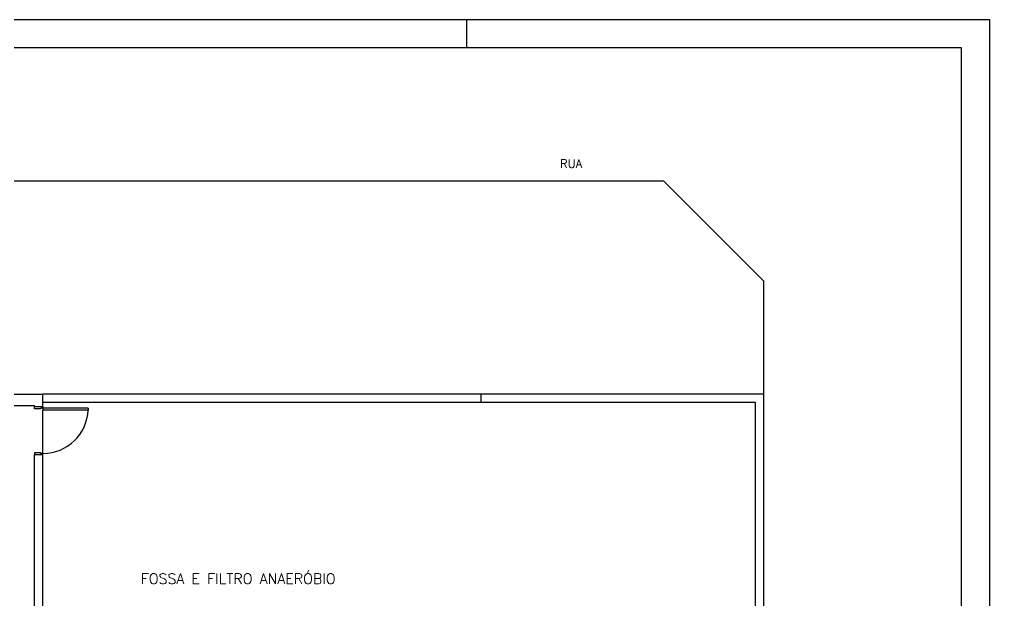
# Model space of a CAD drawing. Extents: x -435 to 5505, y -2177 to 2023.
# Drawn here: x 3789 to 5505, y 995 to 2023 of the extents above; entities that cross this region are included whole.
import ezdxf

# ---------------------------------------------------------------- set-up
doc = ezdxf.new("R2010")
doc.units = 0
doc.header["$MEASUREMENT"] = 0
doc.layers.get('0').update_dxf_attribs({"linetype": 'CONTINUOUS'})
doc.layers.add('025', color=2, linetype='CONTINUOUS')
doc.layers.add('100', color=6, linetype='CONTINUOUS')
doc.styles.add('ROMANS', font='romans')
doc.styles.get("Standard").update_dxf_attribs({"font": 'romans.shx', "height": 8})

msp = doc.modelspace()

# ---------------------------------------------------------------- linework, layer by layer
for p, q in [((4928.70465, 1737.14138), (3585.93166, 1737.14138)), ((4928.70465, 1737.14138), (5105.70465, 1560.14138)), ((5105.70465, 710.29019), (5105.70465, 1560.14138)), ((3080.70465, 1360.29019), (3830.70465, 1360.29019)), ((3830.70465, 1340.29019), (3830.70465, 1360.29019)), ((4605.70465, 1360.29019), (3830.70465, 1360.29019)), ((5105.70465, 1360.29019), (4605.70465, 1360.29019)), ((4605.70465, 1345.29019), (4605.70465, 1360.29019)), ((3095.70465, 1340.29019), (3815.70465, 1340.29019)), ((3815.70465, 1337.79019), (3815.70465, 1340.29019)), ((4605.70465, 1345.29019), (3830.70465, 1345.29019)), ((3830.70465, 1337.79019), (3830.70465, 1340.29019)), ((5090.70465, 1345.29019), (4605.70465, 1345.29019)), ((5090.70465, 725.29019), (5090.70465, 1345.29019)), ((3830.70465, 1337.79019), (3815.70465, 1337.79019)), ((3815.70465, 1334.29019), (3815.70465, 1337.79019)), ((3827.20465, 1334.29019), (3815.70465, 1334.29019)), ((3827.20465, 1335.29019), (3827.20465, 1334.29019)), ((3830.70465, 1335.29019), (3827.20465, 1335.29019)), ((3830.70465, 1337.79019), (3830.70465, 1335.29019)), ((3910.70465, 1335.29019), (3830.70465, 1335.29019)), ((3830.70465, 1335.29019), (3830.70465, 1331.79019)), ((3830.70465, 1255.29019), (3830.70465, 1331.79019)), ((3910.70465, 1331.79019), (3830.70465, 1331.79019)), ((3910.70465, 1335.29019), (3910.70465, 1331.79019)), ((3815.70465, 1256.29019), (3815.70465, 1252.79019)), ((3827.20465, 1256.29019), (3815.70465, 1256.29019)), ((3815.70465, 887.29019), (3815.70465, 1252.79019)), ((3830.70465, 1252.79019), (3815.70465, 1252.79019)), ((3827.20465, 1255.29019), (3827.20465, 1256.29019)), ((3830.70465, 1255.29019), (3827.20465, 1255.29019)), ((3830.70465, 1252.79019), (3830.70465, 1255.29019)), ((3830.70465, 887.29019), (3830.70465, 1252.79019))]:
    msp.add_line(p, q)
msp.add_arc((3830.70465, 1335.29019), 80, 270, 357.4925093)
at = {"layer": '025'}
for p, q in [((-435.04761, 2023.47293), (5504.95239, 2023.47293)), ((4579.95239, 2023.47293), (4579.95239, 1973.47293)), ((5504.95239, 2023.47293), (5504.95239, -2176.52707))]:
    msp.add_line(p, q, dxfattribs=at)
at = {"layer": '100'}
for p, q in [((-310.04761, 1973.47293), (5454.95239, 1973.47293)), ((5454.95239, 1973.47293), (5454.95239, -2126.52707))]:
    msp.add_line(p, q, dxfattribs=at)

# ---------------------------------------------------------------- texts
msp.add_text('RUA', height=15).set_placement((4745.23501, 1760.77367))
at = {"style": 'ROMANS'}
msp.add_text('FOSSA E FILTRO ANAERÓBIO', height=18.3456, dxfattribs=at).set_placement((4003.93177, 1024.39195))

doc.saveas('drawing.dxf')
